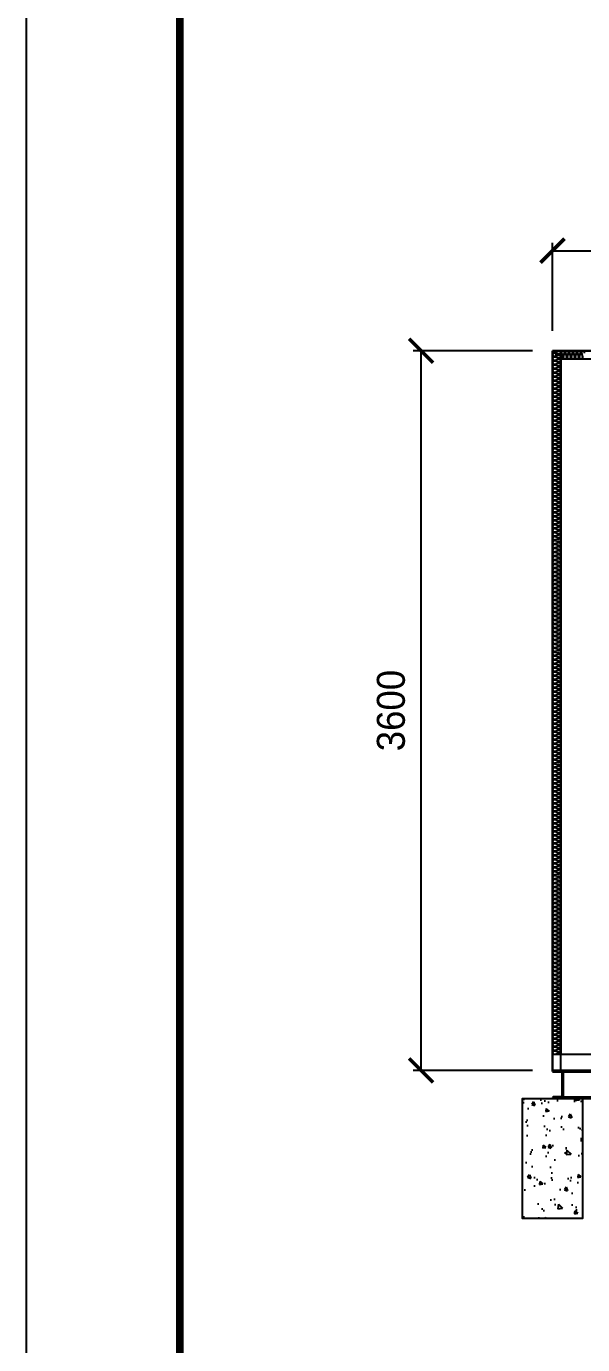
# Model space of a CAD drawing. Header units: millimetres. Extents: x 1817 to 34080, y 1746 to 24560.
# Drawn here: x 1817 to 4598, y 8340 to 14934 of the extents above; entities that cross this region are included whole.
import ezdxf

# ---------------------------------------------------------------- set-up
doc = ezdxf.new("R2010")
doc.units = ezdxf.units.MM
doc.linetypes.add('HIDDEN', pattern=[0.375, 0.25, -0.125])
for name, color, linetype in [('SMS', 220, 'Continuous'), ('냉각탑_dim', 1, 'Continuous'), ('냉각탑_form', 1, 'Continuous'), ('냉각탑_찬넬방진', 1, 'Continuous'), ('숨은선', 5, 'HIDDEN')]:
    doc.layers.add(name, color=color, linetype=linetype)
doc.styles.add('HY울릉도L', font='')
doc.styles.get('HY울릉도L').set_extended_font_data('HY울릉도L')
doc.dimstyles.new('성지DIM', dxfattribs={"dimtxt": 3.5, "dimasz": 3, "dimexe": 1, "dimexo": 2.5, "dimgap": 2, "dimtad": 1, "dimdec": 0, "dimzin": 3, "dimdsep": 46, "dimtxsty": 'HY울릉도L', "dimblk": 'ARCHTICK', "dimcen": -2, "dimclrd": 256, "dimclre": 256, "dimclrt": 7, "dimadec": 0, "dimazin": 0, "dimtfac": 1, "dimtdec": 0, "dimtofl": 0, "dimtmove": 0, "dimatfit": 3, "dimfxl": 1, "dimtolj": 1, "dimtzin": 0, "dimlwe": -1, "dimarcsym": 0})

# ---------------------------------------------------------------- blocks, each defined once
blk = doc.blocks.new('냉각탑form')
at = {"layer": 'Defpoints'}
blk.add_lwpolyline([(0, 297.073), (420.103, 297.073), (420.103, 0), (0, 0)], close=True, dxfattribs=at)
at = {"layer": '냉각탑_form', "const_width": 0.5}
blk.add_lwpolyline([(10.002, 287.07), (10.002, 10.002), (410.1, 10.002), (410.1, 287.07)], close=True, dxfattribs=at)
blk = doc.blocks.new('_ArchTick')
at = {"color": 0, "linetype": 'ByBlock', "const_width": 0.15}
blk.add_lwpolyline([(-0.5, -0.5), (0.5, 0.5)], dxfattribs=at)
blk = doc.blocks.new('*D738')
at = {"layer": 'Defpoints', "color": 0, "transparency": 16777216}
for p in [(8047.3, 13812.4), (4447.6, 13311.9), (8047.3, 13311.9)]:
    blk.add_point(p, dxfattribs=at)
at = {"layer": '냉각탑_dim', "transparency": 16777216}
for p, q in [((4447.6, 13411.9), (4447.6, 13852.4)), ((8047.3, 13411.9), (8047.3, 13852.4))]:
    blk.add_line(p, q, dxfattribs=at)
at = {"layer": '냉각탑_dim', "lineweight": -2, "transparency": 16777216}
blk.add_line((4447.6, 13812.4), (8047.3, 13812.4), dxfattribs=at)
at = {"layer": '냉각탑_dim', "lineweight": -2, "transparency": 16777216, "xscale": 120, "yscale": 120, "zscale": 120, "rotation": 180}
blk.add_blockref('_ArchTick', (4447.6, 13812.4), dxfattribs=at)
at = {"layer": '냉각탑_dim', "lineweight": -2, "transparency": 16777216, "xscale": 120, "yscale": 120, "zscale": 120}
blk.add_blockref('_ArchTick', (8047.3, 13812.4), dxfattribs=at)
at = {"layer": '냉각탑_dim', "color": 7, "transparency": 16777216, "insert": (6247.4, 13962.4), "char_height": 140, "attachment_point": 5, "style": 'HY울릉도L'}
blk.add_mtext('\\A1;3600', dxfattribs=at)
blk = doc.blocks.new('*D739')
at = {"layer": 'Defpoints', "color": 0, "transparency": 16777216}
for p in [(3790.4, 13311.9), (4447.6, 13311.9), (4447.6, 9711.9)]:
    blk.add_point(p, dxfattribs=at)
at = {"layer": '냉각탑_dim', "transparency": 16777216}
for p, q in [((4347.6, 13311.9), (3750.4, 13311.9)), ((4347.6, 9711.9), (3750.4, 9711.9))]:
    blk.add_line(p, q, dxfattribs=at)
at = {"layer": '냉각탑_dim', "lineweight": -2, "transparency": 16777216}
blk.add_line((3790.4, 9711.9), (3790.4, 13311.9), dxfattribs=at)
at = {"layer": '냉각탑_dim', "lineweight": -2, "transparency": 16777216, "xscale": 120, "yscale": 120, "zscale": 120}
for p, rotation in [((3790.4, 13311.9), 90), ((3790.4, 9711.9), 270)]:
    blk.add_blockref('_ArchTick', p, dxfattribs=dict(at, rotation=rotation))
at = {"layer": '냉각탑_dim', "color": 7, "transparency": 16777216, "insert": (3640.4, 11511.9), "char_height": 140, "attachment_point": 5, "rotation": 90, "style": 'HY울릉도L'}
blk.add_mtext('\\A1;3600', dxfattribs=at)
blk = doc.blocks.new('3')
for p, q in [((7202.6, 13311.9), (4447.6, 13311.9)), ((4447.6, 13311.9), (4447.6, 9711.9)), ((4488.8, 9711.9), (4488.8, 9805.7)), ((4447.6, 9711.9), (7202.6, 9711.9)), ((4486.9, 9711.9), (4448.5, 9711.9)), ((4486.9, 9711.9), (4448.5, 9711.9))]:
    blk.add_line(p, q)
at = {"color": 7}
for p, q in [((4447.6, 13311.9), (7202.6, 13311.9)), ((4447.6, 13311.9), (4447.6, 9711.9)), ((4489.6, 13311.9), (4489.6, 9791.9)), ((8005.6, 13269.9), (4489.6, 13269.9)), ((8047.6, 9791.9), (4447.6, 9791.9)), ((4447.6, 9711.9), (7202.6, 9711.9))]:
    blk.add_line(p, q, dxfattribs=at)
at = {"ltscale": 500, "elevation": 0}
blk.add_lwpolyline([(4447.6, 13311.9), (8047.3, 13311.9), (8047.3, 9711.9), (4447.6, 9711.9)], close=True, dxfattribs=at)
blk.add_circle((4467.6, 13291.9), 3)
at = {"layer": 'SMS', "color": 5, "elevation": 0}
for points in [[(4450.6, 13306.5, 0.310202), (4459.3, 13304.4), (4477.6, 13309.4, -0.524856), (4488.4, 13301.9, -0.524856), (4477.6, 13294.4), (4459.3, 13299.4, 1.449198), (4459.3, 13284.5), (4477.6, 13289.4, -0.524856), (4488.4, 13281.9, -0.524856), (4477.6, 13274.5), (4459.3, 13279.4, 1.449198), (4459.3, 13264.5), (4477.6, 13269.5, -0.524856), (4488.4, 13262, -0.417249), (4480.4, 13254)], [(4448.6, 13270.5, 0.468181), (4459.3, 13264.5), (4477.6, 13269.5, -0.524856), (4488.4, 13262, -0.524856), (4477.6, 13254.5), (4459.3, 13259.5, 1.449198), (4459.3, 13244.6), (4477.6, 13249.5, -0.524856), (4488.4, 13242, -0.524856), (4477.6, 13234.6), (4459.3, 13239.5, 1.449198), (4459.3, 13224.6), (4477.6, 13229.6, -0.524856), (4488.4, 13222.1, -0.524856), (4477.6, 13214.6), (4459.3, 13219.6, 1.449198), (4459.3, 13204.7), (4477.6, 13209.6, -0.524856), (4488.4, 13202.1, -0.524856), (4477.6, 13194.7), (4459.3, 13199.6, 1.449198), (4459.3, 13184.7), (4477.6, 13189.7, -0.524856), (4488.4, 13182.2, -0.524856), (4477.6, 13174.7), (4459.3, 13179.7, 1.449198), (4459.3, 13164.8), (4477.6, 13169.7, -0.524856), (4488.4, 13162.2, -0.524856), (4477.6, 13154.8), (4459.3, 13159.7, 1.449198), (4459.3, 13144.8), (4477.6, 13149.8, -0.524856), (4488.4, 13142.3, -0.524856), (4477.6, 13134.8), (4459.3, 13139.8, 1.449198), (4459.3, 13124.9), (4477.6, 13129.8, -0.524856), (4488.4, 13122.3, -0.524856), (4477.6, 13114.9), (4459.3, 13119.8, 1.449198), (4459.3, 13104.9), (4477.6, 13109.9, -0.524856), (4488.4, 13102.4, -0.524856), (4477.6, 13094.9), (4459.3, 13099.9, 1.449198), (4459.3, 13085), (4477.6, 13089.9, -0.524856), (4488.4, 13082.4, -0.524856), (4477.6, 13075), (4459.3, 13079.9, 1.449198), (4459.3, 13065), (4477.6, 13070, -0.524856), (4488.4, 13062.5, -0.524856), (4477.6, 13055), (4459.3, 13060, 1.449198), (4459.3, 13045.1), (4477.6, 13050, -0.524856), (4488.4, 13042.5, -0.524856), (4477.6, 13035.1), (4459.3, 13040, 1.449198), (4459.3, 13025.1), (4477.6, 13030.1, -0.524856), (4488.4, 13022.6, -0.524856), (4477.6, 13015.1), (4459.3, 13020.1, 1.449198), (4459.3, 13005.2), (4477.6, 13010.1, -0.524856), (4488.4, 13002.6, -0.524856), (4477.6, 12995.2), (4459.3, 13000.1, 1.449198), (4459.3, 12985.2), (4477.6, 12990.2, -0.524856), (4488.4, 12982.7, -0.524856), (4477.6, 12975.2), (4459.3, 12980.2, 1.449198), (4459.3, 12965.3), (4477.6, 12970.2, -0.524856), (4488.4, 12962.7, -0.524856), (4477.6, 12955.3), (4459.3, 12960.2, 1.449198), (4459.3, 12945.3), (4477.6, 12950.3, -0.524856), (4488.4, 12942.8, -0.524856), (4477.6, 12935.3), (4459.3, 12940.3, 1.449198), (4459.3, 12925.4), (4477.6, 12930.3, -0.524856), (4488.4, 12922.8, -0.524856), (4477.6, 12915.4), (4459.3, 12920.3, 1.449198), (4459.3, 12905.4), (4477.6, 12910.4, -0.524856), (4488.4, 12902.9, -0.524856), (4477.6, 12895.4), (4459.3, 12900.4, 1.449198), (4459.3, 12885.5), (4477.6, 12890.4, -0.524856), (4488.4, 12882.9, -0.524856), (4477.6, 12875.5), (4459.3, 12880.4, 1.449198), (4459.3, 12865.5), (4477.6, 12870.5, -0.524856), (4488.4, 12863, -0.524856), (4477.6, 12855.5), (4459.3, 12860.5, 1.449198), (4459.3, 12845.6), (4477.6, 12850.5, -0.524856), (4488.4, 12843, -0.524856), (4477.6, 12835.6), (4459.3, 12840.5, 1.449198), (4459.3, 12825.6), (4477.6, 12830.6, -0.524856), (4488.4, 12823.1, -0.524856), (4477.6, 12815.6), (4459.3, 12820.6, 1.449198), (4459.3, 12805.7), (4477.6, 12810.6, -0.524856), (4488.4, 12803.1, -0.524856), (4477.6, 12795.7), (4459.3, 12800.6, 1.449198), (4459.3, 12785.7), (4477.6, 12790.7, -0.524856), (4488.4, 12783.2, -0.524856), (4477.6, 12775.7), (4459.3, 12780.7, 1.449198), (4459.3, 12765.8), (4477.6, 12770.7, -0.524856), (4488.4, 12763.2, -0.524856), (4477.6, 12755.8), (4459.3, 12760.7, 1.449198), (4459.3, 12745.8), (4477.6, 12750.8, -0.524856), (4488.4, 12743.3, -0.524856), (4477.6, 12735.8), (4459.3, 12740.8, 1.449198), (4459.3, 12725.9), (4477.6, 12730.8, -0.524856), (4488.4, 12723.3, -0.524856), (4477.6, 12715.9), (4459.3, 12720.8, 1.449198), (4459.3, 12705.9), (4477.6, 12710.9, -0.524856), (4488.4, 12703.4, -0.417249), (4480.4, 12695.4)], [(4607.6, 13300.2, 1.449198), (4592.6, 13300.2), (4597.6, 13281.9, -0.524856), (4590.1, 13271.1, -0.524856), (4582.7, 13281.9), (4587.6, 13300.2, 1.449198), (4572.7, 13300.2), (4577.6, 13281.9, -0.524856), (4570.2, 13271.1, -0.524856), (4562.7, 13281.9), (4567.7, 13300.2, 1.449198), (4552.7, 13300.2), (4557.7, 13281.9, -0.524856), (4550.2, 13271.1, -0.524856), (4542.8, 13281.9), (4547.7, 13300.2, 1.449198), (4532.8, 13300.2), (4537.7, 13281.9, -0.524856), (4530.3, 13271.1, -0.524856), (4522.8, 13281.9), (4527.8, 13300.2, 1.449198), (4512.8, 13300.2), (4517.8, 13281.9, -0.524856), (4510.3, 13271.1, -0.524856), (4502.9, 13281.9), (4507.8, 13300.2, 1.449198), (4492.9, 13300.2), (4497.8, 13281.9, -0.524856), (4490.4, 13271.1, -0.025619), (4489.6, 13271.1, -0.025619)], [(4448.6, 12711.9, 0.468181), (4459.3, 12705.9), (4477.6, 12710.9, -0.524856), (4488.4, 12703.4, -0.524856), (4477.6, 12695.9), (4459.3, 12700.9, 1.449198), (4459.3, 12686), (4477.6, 12690.9, -0.524856), (4488.4, 12683.4, -0.524856), (4477.6, 12676), (4459.3, 12680.9, 1.449198), (4459.3, 12666), (4477.6, 12671, -0.524856), (4488.4, 12663.5, -0.524856), (4477.6, 12656), (4459.3, 12661, 1.449198), (4459.3, 12646.1), (4477.6, 12651, -0.524856), (4488.4, 12643.5, -0.524856), (4477.6, 12636.1), (4459.3, 12641, 1.449198), (4459.3, 12626.1), (4477.6, 12631.1, -0.524856), (4488.4, 12623.6, -0.524856), (4477.6, 12616.1), (4459.3, 12621.1, 1.449198), (4459.3, 12606.2), (4477.6, 12611.1, -0.524856), (4488.4, 12603.6, -0.524856), (4477.6, 12596.2), (4459.3, 12601.1, 1.449198), (4459.3, 12586.2), (4477.6, 12591.2, -0.524856), (4488.4, 12583.7, -0.524856), (4477.6, 12576.2), (4459.3, 12581.2, 1.449198), (4459.3, 12566.3), (4477.6, 12571.2, -0.524856), (4488.4, 12563.7, -0.524856), (4477.6, 12556.3), (4459.3, 12561.2, 1.449198), (4459.3, 12546.3), (4477.6, 12551.3, -0.524856), (4488.4, 12543.8, -0.524856), (4477.6, 12536.3), (4459.3, 12541.3, 1.449198), (4459.3, 12526.4), (4477.6, 12531.3, -0.524856), (4488.4, 12523.8, -0.524856), (4477.6, 12516.4), (4459.3, 12521.3, 1.449198), (4459.3, 12506.4), (4477.6, 12511.4, -0.524856), (4488.4, 12503.9, -0.524856), (4477.6, 12496.4), (4459.3, 12501.4, 1.449198), (4459.3, 12486.5), (4477.6, 12491.4, -0.524856), (4488.4, 12483.9, -0.524856), (4477.6, 12476.5), (4459.3, 12481.4, 1.449198), (4459.3, 12466.5), (4477.6, 12471.5, -0.524856), (4488.4, 12464, -0.524856), (4477.6, 12456.5), (4459.3, 12461.5, 1.449198), (4459.3, 12446.6), (4477.6, 12451.5, -0.524856), (4488.4, 12444, -0.524856), (4477.6, 12436.6), (4459.3, 12441.5, 1.449198), (4459.3, 12426.6), (4477.6, 12431.6, -0.524856), (4488.4, 12424.1, -0.524856), (4477.6, 12416.6), (4459.3, 12421.6, 1.449198), (4459.3, 12406.7), (4477.6, 12411.6, -0.524856), (4488.4, 12404.1, -0.524856), (4477.6, 12396.7), (4459.3, 12401.6, 1.449198), (4459.3, 12386.7), (4477.6, 12391.7, -0.524856), (4488.4, 12384.2, -0.524856), (4477.6, 12376.7), (4459.3, 12381.7, 1.449198), (4459.3, 12366.8), (4477.6, 12371.7, -0.524856), (4488.4, 12364.2, -0.524856), (4477.6, 12356.8), (4459.3, 12361.7, 1.449198), (4459.3, 12346.8), (4477.6, 12351.8, -0.524856), (4488.4, 12344.3, -0.524856), (4477.6, 12336.8), (4459.3, 12341.8, 1.449198), (4459.3, 12326.9), (4477.6, 12331.8, -0.524856), (4488.4, 12324.3, -0.524856), (4477.6, 12316.9), (4459.3, 12321.8, 1.449198), (4459.3, 12306.9), (4477.6, 12311.9, -0.524856), (4488.4, 12304.4, -0.524856), (4477.6, 12296.9), (4459.3, 12301.9, 1.449198), (4459.3, 12287), (4477.6, 12291.9, -0.524856), (4488.4, 12284.4, -0.524856), (4477.6, 12277), (4459.3, 12281.9, 1.449198), (4459.3, 12267), (4477.6, 12272, -0.524856), (4488.4, 12264.5, -0.524856), (4477.6, 12257), (4459.3, 12262, 1.449198), (4459.3, 12247.1), (4477.6, 12252, -0.524856), (4488.4, 12244.5, -0.524856), (4477.6, 12237.1), (4459.3, 12242, 1.449198), (4459.3, 12227.1), (4477.6, 12232.1, -0.524856), (4488.4, 12224.6, -0.524856), (4477.6, 12217.1), (4459.3, 12222.1, 1.449198), (4459.3, 12207.2), (4477.6, 12212.1, -0.524856), (4488.4, 12204.6, -0.524856), (4477.6, 12197.2), (4459.3, 12202.1, 1.449198), (4459.3, 12187.2), (4477.6, 12192.2, -0.524856), (4488.4, 12184.7, -0.524856), (4477.6, 12177.2), (4459.3, 12182.2, 1.449198), (4459.3, 12167.3), (4477.6, 12172.2, -0.524856), (4488.4, 12164.7, -0.524856), (4477.6, 12157.3), (4459.3, 12162.2, 1.449198), (4459.3, 12147.3), (4477.6, 12152.3, -0.524856), (4488.4, 12144.8, -0.417249), (4480.4, 12136.8)], [(4448.8, 12152.8, 0.446849), (4459.3, 12147.3), (4477.6, 12152.3, -0.524856), (4488.4, 12144.8, -0.524856), (4477.6, 12137.3), (4459.3, 12142.3, 1.449198), (4459.3, 12127.4), (4477.6, 12132.3, -0.524856), (4488.4, 12124.8, -0.524856), (4477.6, 12117.4), (4459.3, 12122.3, 1.449198), (4459.3, 12107.4), (4477.6, 12112.4, -0.524856), (4488.4, 12104.9, -0.524856), (4477.6, 12097.4), (4459.3, 12102.4, 1.449198), (4459.3, 12087.5), (4477.6, 12092.4, -0.524856), (4488.4, 12084.9, -0.524856), (4477.6, 12077.5), (4459.3, 12082.4, 1.449198), (4459.3, 12067.5), (4477.6, 12072.5, -0.524856), (4488.4, 12065, -0.524856), (4477.6, 12057.5), (4459.3, 12062.5, 1.449198), (4459.3, 12047.6), (4477.6, 12052.5, -0.524856), (4488.4, 12045, -0.524856), (4477.6, 12037.6), (4459.3, 12042.5, 1.449198), (4459.3, 12027.6), (4477.6, 12032.6, -0.524856), (4488.4, 12025.1, -0.524856), (4477.6, 12017.6), (4459.3, 12022.6, 1.449198), (4459.3, 12007.7), (4477.6, 12012.6, -0.524856), (4488.4, 12005.1, -0.524856), (4477.6, 11997.7), (4459.3, 12002.6, 1.449198), (4459.3, 11987.7), (4477.6, 11992.7, -0.524856), (4488.4, 11985.2, -0.524856), (4477.6, 11977.7), (4459.3, 11982.7, 1.449198), (4459.3, 11967.8), (4477.6, 11972.7, -0.524856), (4488.4, 11965.2, -0.524856), (4477.6, 11957.8), (4459.3, 11962.7, 1.449198), (4459.3, 11947.8), (4477.6, 11952.8, -0.524856), (4488.4, 11945.3, -0.524856), (4477.6, 11937.8), (4459.3, 11942.8, 1.449198), (4459.3, 11927.9), (4477.6, 11932.8, -0.524856), (4488.4, 11925.3, -0.524856), (4477.6, 11917.9), (4459.3, 11922.8, 1.449198), (4459.3, 11907.9), (4477.6, 11912.9, -0.524856), (4488.4, 11905.4, -0.524856), (4477.6, 11897.9), (4459.3, 11902.9, 1.449198), (4459.3, 11888), (4477.6, 11892.9, -0.524856), (4488.4, 11885.4, -0.524856), (4477.6, 11878), (4459.3, 11882.9, 1.449198), (4459.3, 11868), (4477.6, 11873, -0.524856), (4488.4, 11865.5, -0.524856), (4477.6, 11858), (4459.3, 11863, 1.449198), (4459.3, 11848.1), (4477.6, 11853, -0.524856), (4488.4, 11845.5, -0.524856), (4477.6, 11838.1), (4459.3, 11843, 1.449198), (4459.3, 11828.1), (4477.6, 11833.1, -0.524856), (4488.4, 11825.6, -0.524856), (4477.6, 11818.1), (4459.3, 11823.1, 1.449198), (4459.3, 11808.2), (4477.6, 11813.1, -0.524856), (4488.4, 11805.6, -0.524856), (4477.6, 11798.2), (4459.3, 11803.1, 1.449198), (4459.3, 11788.2), (4477.6, 11793.2, -0.524856), (4488.4, 11785.7, -0.524856), (4477.6, 11778.2), (4459.3, 11783.2, 1.449198), (4459.3, 11768.3), (4477.6, 11773.2, -0.524856), (4488.4, 11765.7, -0.524856), (4477.6, 11758.3), (4459.3, 11763.2, 1.449198), (4459.3, 11748.3), (4477.6, 11753.3, -0.524856), (4488.4, 11745.8, -0.524856), (4477.6, 11738.3), (4459.3, 11743.3, 1.449198), (4459.3, 11728.4), (4477.6, 11733.3, -0.524856), (4488.4, 11725.8, -0.524856), (4477.6, 11718.4), (4459.3, 11723.3, 1.449198), (4459.3, 11708.4), (4477.6, 11713.4, -0.524856), (4488.4, 11705.9, -0.524856), (4477.6, 11698.4), (4459.3, 11703.4, 1.449198), (4459.3, 11688.5), (4477.6, 11693.4, -0.524856), (4488.4, 11685.9, -0.524856), (4477.6, 11678.5), (4459.3, 11683.4, 1.449198), (4459.3, 11668.5), (4477.6, 11673.5, -0.524856), (4488.4, 11666, -0.524856), (4477.6, 11658.5), (4459.3, 11663.5, 1.449198), (4459.3, 11648.6), (4477.6, 11653.5, -0.524856), (4488.4, 11646, -0.524856), (4477.6, 11638.6), (4459.3, 11643.5, 1.449198), (4459.3, 11628.6), (4477.6, 11633.6, -0.524856), (4488.4, 11626.1, -0.524856), (4477.6, 11618.6), (4459.3, 11623.6, 1.449198), (4459.3, 11608.7), (4477.6, 11613.6, -0.524856), (4488.4, 11606.1, -0.524856), (4477.6, 11598.7), (4459.3, 11603.6, 1.449198), (4459.3, 11588.7), (4477.6, 11593.7, -0.524856), (4488.4, 11586.2, -0.524856), (4477.6, 11578.7), (4459.3, 11583.7, 1.449198), (4459.3, 11568.8), (4477.6, 11573.7, -0.524856), (4488.4, 11566.2, -0.417249), (4480.4, 11558.3)], [(4448.8, 11574.2, 0.446849), (4459.3, 11568.8), (4477.6, 11573.7, -0.524856), (4488.4, 11566.2, -0.524856), (4477.6, 11558.8), (4459.3, 11563.7, 1.449198), (4459.3, 11548.8), (4477.6, 11553.8, -0.524856), (4488.4, 11546.3, -0.524856), (4477.6, 11538.8), (4459.3, 11543.8, 1.449198), (4459.3, 11528.9), (4477.6, 11533.8, -0.524856), (4488.4, 11526.3, -0.524856), (4477.6, 11518.9), (4459.3, 11523.8, 1.449198), (4459.3, 11508.9), (4477.6, 11513.9, -0.524856), (4488.4, 11506.4, -0.524856), (4477.6, 11498.9), (4459.3, 11503.9, 1.449198), (4459.3, 11489), (4477.6, 11493.9, -0.524856), (4488.4, 11486.4, -0.524856), (4477.6, 11479), (4459.3, 11483.9, 1.449198), (4459.3, 11469), (4477.6, 11474, -0.524856), (4488.4, 11466.5, -0.524856), (4477.6, 11459), (4459.3, 11464, 1.449198), (4459.3, 11449.1), (4477.6, 11454, -0.524856), (4488.4, 11446.5, -0.524856), (4477.6, 11439.1), (4459.3, 11444, 1.449198), (4459.3, 11429.1), (4477.6, 11434.1, -0.524856), (4488.4, 11426.6, -0.524856), (4477.6, 11419.1), (4459.3, 11424.1, 1.449198), (4459.3, 11409.2), (4477.6, 11414.1, -0.524856), (4488.4, 11406.6, -0.524856), (4477.6, 11399.2), (4459.3, 11404.1, 1.449198), (4459.3, 11389.2), (4477.6, 11394.2, -0.524856), (4488.4, 11386.7, -0.524856), (4477.6, 11379.2), (4459.3, 11384.2, 1.449198), (4459.3, 11369.3), (4477.6, 11374.2, -0.524856), (4488.4, 11366.7, -0.524856), (4477.6, 11359.3), (4459.3, 11364.2, 1.449198), (4459.3, 11349.3), (4477.6, 11354.3, -0.524856), (4488.4, 11346.8, -0.524856), (4477.6, 11339.3), (4459.3, 11344.3, 1.449198), (4459.3, 11329.4), (4477.6, 11334.3, -0.524856), (4488.4, 11326.8, -0.524856), (4477.6, 11319.4), (4459.3, 11324.3, 1.449198), (4459.3, 11309.4), (4477.6, 11314.4, -0.524856), (4488.4, 11306.9, -0.524856), (4477.6, 11299.4), (4459.3, 11304.4, 1.449198), (4459.3, 11289.5), (4477.6, 11294.4, -0.524856), (4488.4, 11286.9, -0.524856), (4477.6, 11279.5), (4459.3, 11284.4, 1.449198), (4459.3, 11269.5), (4477.6, 11274.5, -0.524856), (4488.4, 11267, -0.524856), (4477.6, 11259.5), (4459.3, 11264.5, 1.449198), (4459.3, 11249.6), (4477.6, 11254.5, -0.524856), (4488.4, 11247, -0.524856), (4477.6, 11239.6), (4459.3, 11244.5, 1.449198), (4459.3, 11229.6), (4477.6, 11234.6, -0.524856), (4488.4, 11227.1, -0.524856), (4477.6, 11219.6), (4459.3, 11224.6, 1.449198), (4459.3, 11209.7), (4477.6, 11214.6, -0.524856), (4488.4, 11207.1, -0.524856), (4477.6, 11199.7), (4459.3, 11204.6, 1.449198), (4459.3, 11189.7), (4477.6, 11194.7, -0.524856), (4488.4, 11187.2, -0.524856), (4477.6, 11179.7), (4459.3, 11184.7, 1.449198), (4459.3, 11169.8), (4477.6, 11174.7, -0.524856), (4488.4, 11167.2, -0.524856), (4477.6, 11159.8), (4459.3, 11164.7, 1.449198), (4459.3, 11149.8), (4477.6, 11154.8, -0.524856), (4488.4, 11147.3, -0.524856), (4477.6, 11139.8), (4459.3, 11144.8, 1.449198), (4459.3, 11129.9), (4477.6, 11134.8, -0.524856), (4488.4, 11127.3, -0.524856), (4477.6, 11119.9), (4459.3, 11124.8, 1.449198), (4459.3, 11109.9), (4477.6, 11114.9, -0.524856), (4488.4, 11107.4, -0.524856), (4477.6, 11099.9), (4459.3, 11104.9, 1.449198), (4459.3, 11090), (4477.6, 11094.9, -0.524856), (4488.4, 11087.4, -0.524856), (4477.6, 11080), (4459.3, 11084.9, 1.449198), (4459.3, 11070), (4477.6, 11075, -0.524856), (4488.4, 11067.5, -0.524856), (4477.6, 11060), (4459.3, 11065, 1.449198), (4459.3, 11050.1), (4477.6, 11055, -0.524856), (4488.4, 11047.5, -0.524856), (4477.6, 11040.1), (4459.3, 11045, 1.449198), (4459.3, 11030.1), (4477.6, 11035.1, -0.524856), (4488.4, 11027.6, -0.524856), (4477.6, 11020.1), (4459.3, 11025.1, 1.449198), (4459.3, 11010.2), (4477.6, 11015.1, -0.524856), (4488.4, 11007.6, -0.524856), (4477.6, 11000.2), (4459.3, 11005.1, 1.449198), (4459.3, 10990.2), (4477.6, 10995.2, -0.524856), (4488.4, 10987.7, -0.417249), (4480.4, 10979.7)], [(4448.8, 10995.7, 0.446849), (4459.3, 10990.2), (4477.6, 10995.2, -0.524856), (4488.4, 10987.7, -0.524856), (4477.6, 10980.2), (4459.3, 10985.2, 1.449198), (4459.3, 10970.3), (4477.6, 10975.2, -0.524856), (4488.4, 10967.7, -0.524856), (4477.6, 10960.3), (4459.3, 10965.2, 1.449198), (4459.3, 10950.3), (4477.6, 10955.3, -0.524856), (4488.4, 10947.8, -0.524856), (4477.6, 10940.3), (4459.3, 10945.3, 1.449198), (4459.3, 10930.4), (4477.6, 10935.3, -0.524856), (4488.4, 10927.8, -0.524856), (4477.6, 10920.4), (4459.3, 10925.3, 1.449198), (4459.3, 10910.4), (4477.6, 10915.4, -0.524856), (4488.4, 10907.9, -0.524856), (4477.6, 10900.4), (4459.3, 10905.4, 1.449198), (4459.3, 10890.5), (4477.6, 10895.4, -0.524856), (4488.4, 10887.9, -0.524856), (4477.6, 10880.5), (4459.3, 10885.4, 1.449198), (4459.3, 10870.5), (4477.6, 10875.5, -0.524856), (4488.4, 10868, -0.524856), (4477.6, 10860.5), (4459.3, 10865.5, 1.449198), (4459.3, 10850.6), (4477.6, 10855.5, -0.524856), (4488.4, 10848, -0.524856), (4477.6, 10840.6), (4459.3, 10845.5, 1.449198), (4459.3, 10830.6), (4477.6, 10835.6, -0.524856), (4488.4, 10828.1, -0.524856), (4477.6, 10820.6), (4459.3, 10825.6, 1.449198), (4459.3, 10810.7), (4477.6, 10815.6, -0.524856), (4488.4, 10808.1, -0.524856), (4477.6, 10800.7), (4459.3, 10805.6, 1.449198), (4459.3, 10790.7), (4477.6, 10795.7, -0.524856), (4488.4, 10788.2, -0.524856), (4477.6, 10780.7), (4459.3, 10785.7, 1.449198), (4459.3, 10770.8), (4477.6, 10775.7, -0.524856), (4488.4, 10768.2, -0.524856), (4477.6, 10760.8), (4459.3, 10765.7, 1.449198), (4459.3, 10750.8), (4477.6, 10755.8, -0.524856), (4488.4, 10748.3, -0.524856), (4477.6, 10740.8), (4459.3, 10745.8, 1.449198), (4459.3, 10730.9), (4477.6, 10735.8, -0.524856), (4488.4, 10728.3, -0.524856), (4477.6, 10720.9), (4459.3, 10725.8, 1.449198), (4459.3, 10710.9), (4477.6, 10715.9, -0.524856), (4488.4, 10708.4, -0.524856), (4477.6, 10700.9), (4459.3, 10705.9, 1.449198), (4459.3, 10691), (4477.6, 10695.9, -0.524856), (4488.4, 10688.4, -0.524856), (4477.6, 10681), (4459.3, 10685.9, 1.449198), (4459.3, 10671), (4477.6, 10676, -0.524856), (4488.4, 10668.5, -0.524856), (4477.6, 10661), (4459.3, 10666, 1.449198), (4459.3, 10651.1), (4477.6, 10656, -0.524856), (4488.4, 10648.5, -0.524856), (4477.6, 10641.1), (4459.3, 10646, 1.449198), (4459.3, 10631.1), (4477.6, 10636.1, -0.524856), (4488.4, 10628.6, -0.524856), (4477.6, 10621.1), (4459.3, 10626.1, 1.449198), (4459.3, 10611.2), (4477.6, 10616.1, -0.524856), (4488.4, 10608.6, -0.524856), (4477.6, 10601.2), (4459.3, 10606.1, 1.449198), (4459.3, 10591.2), (4477.6, 10596.2, -0.524856), (4488.4, 10588.7, -0.524856), (4477.6, 10581.2), (4459.3, 10586.2, 1.449198), (4459.3, 10571.3), (4477.6, 10576.2, -0.524856), (4488.4, 10568.7, -0.524856), (4477.6, 10561.3), (4459.3, 10566.2, 1.449198), (4459.3, 10551.3), (4477.6, 10556.3, -0.524856), (4488.4, 10548.8, -0.524856), (4477.6, 10541.3), (4459.3, 10546.3, 1.449198), (4459.3, 10531.4), (4477.6, 10536.3, -0.524856), (4488.4, 10528.8, -0.524856), (4477.6, 10521.4), (4459.3, 10526.3, 1.449198), (4459.3, 10511.4), (4477.6, 10516.4, -0.524856), (4488.4, 10508.9, -0.524856), (4477.6, 10501.4), (4459.3, 10506.4, 1.449198), (4459.3, 10491.5), (4477.6, 10496.4, -0.524856), (4488.4, 10488.9, -0.524856), (4477.6, 10481.5), (4459.3, 10486.4, 1.449198), (4459.3, 10471.5), (4477.6, 10476.5, -0.524856), (4488.4, 10469, -0.524856), (4477.6, 10461.5), (4459.3, 10466.5, 1.449198), (4459.3, 10451.6), (4477.6, 10456.5, -0.524856), (4488.4, 10449, -0.524856), (4477.6, 10441.6), (4459.3, 10446.5, 1.449198), (4459.3, 10431.6), (4477.6, 10436.6, -0.524856), (4488.4, 10429.1, -0.524856), (4477.6, 10421.6), (4459.3, 10426.6, 1.449198), (4459.3, 10411.7), (4477.6, 10416.6, -0.524856), (4488.4, 10409.1, -0.417249), (4480.4, 10401.2)], [(4448.8, 10417.1, 0.446849), (4459.3, 10411.7), (4477.6, 10416.6, -0.524856), (4488.4, 10409.1, -0.524856), (4477.6, 10401.7), (4459.3, 10406.6, 1.449198), (4459.3, 10391.7), (4477.6, 10396.7, -0.524856), (4488.4, 10389.2, -0.524856), (4477.6, 10381.7), (4459.3, 10386.7, 1.449198), (4459.3, 10371.8), (4477.6, 10376.7, -0.524856), (4488.4, 10369.2, -0.524856), (4477.6, 10361.8), (4459.3, 10366.7, 1.449198), (4459.3, 10351.8), (4477.6, 10356.8, -0.524856), (4488.4, 10349.3, -0.524856), (4477.6, 10341.8), (4459.3, 10346.8, 1.449198), (4459.3, 10331.9), (4477.6, 10336.8, -0.524856), (4488.4, 10329.3, -0.524856), (4477.6, 10321.9), (4459.3, 10326.8, 1.449198), (4459.3, 10311.9), (4477.6, 10316.9, -0.524856), (4488.4, 10309.4, -0.524856), (4477.6, 10301.9), (4459.3, 10306.9, 1.449198), (4459.3, 10292), (4477.6, 10296.9, -0.524856), (4488.4, 10289.4, -0.524856), (4477.6, 10282), (4459.3, 10286.9, 1.449198), (4459.3, 10272), (4477.6, 10277, -0.524856), (4488.4, 10269.5, -0.524856), (4477.6, 10262), (4459.3, 10267, 1.449198), (4459.3, 10252.1), (4477.6, 10257, -0.524856), (4488.4, 10249.5, -0.524856), (4477.6, 10242.1), (4459.3, 10247, 1.449198), (4459.3, 10232.1), (4477.6, 10237.1, -0.524856), (4488.4, 10229.6, -0.524856), (4477.6, 10222.1), (4459.3, 10227.1, 1.449198), (4459.3, 10212.2), (4477.6, 10217.1, -0.524856), (4488.4, 10209.6, -0.524856), (4477.6, 10202.2), (4459.3, 10207.1, 1.449198), (4459.3, 10192.2), (4477.6, 10197.2, -0.524856), (4488.4, 10189.7, -0.524856), (4477.6, 10182.2), (4459.3, 10187.2, 1.449198), (4459.3, 10172.3), (4477.6, 10177.2, -0.524856), (4488.4, 10169.7, -0.524856), (4477.6, 10162.3), (4459.3, 10167.2, 1.449198), (4459.3, 10152.3), (4477.6, 10157.3, -0.524856), (4488.4, 10149.8, -0.524856), (4477.6, 10142.3), (4459.3, 10147.3, 1.449198), (4459.3, 10132.4), (4477.6, 10137.3, -0.524856), (4488.4, 10129.8, -0.524856), (4477.6, 10122.4), (4459.3, 10127.3, 1.449198), (4459.3, 10112.4), (4477.6, 10117.4, -0.524856), (4488.4, 10109.9, -0.524856), (4477.6, 10102.4), (4459.3, 10107.4, 1.449198), (4459.3, 10092.5), (4477.6, 10097.4, -0.524856), (4488.4, 10089.9, -0.524856), (4477.6, 10082.5), (4459.3, 10087.4, 1.449198), (4459.3, 10072.5), (4477.6, 10077.5, -0.524856), (4488.4, 10070, -0.524856), (4477.6, 10062.5), (4459.3, 10067.5, 1.449198), (4459.3, 10052.6), (4477.6, 10057.5, -0.524856), (4488.4, 10050, -0.524856), (4477.6, 10042.6), (4459.3, 10047.5, 1.449198), (4459.3, 10032.6), (4477.6, 10037.6, -0.524856), (4488.4, 10030.1, -0.524856), (4477.6, 10022.6), (4459.3, 10027.6, 1.449198), (4459.3, 10012.7), (4477.6, 10017.6, -0.524856), (4488.4, 10010.1, -0.524856), (4477.6, 10002.7), (4459.3, 10007.6, 1.449198), (4459.3, 9992.7), (4477.6, 9997.7, -0.524856), (4488.4, 9990.2, -0.524856), (4477.6, 9982.7), (4459.3, 9987.7, 1.449198), (4459.3, 9972.8), (4477.6, 9977.7, -0.524856), (4488.4, 9970.2, -0.524856), (4477.6, 9962.8), (4459.3, 9967.7, 1.449198), (4459.3, 9952.8), (4477.6, 9957.8, -0.524856), (4488.4, 9950.3, -0.524856), (4477.6, 9942.8), (4459.3, 9947.8, 1.449198), (4459.3, 9932.9), (4477.6, 9937.8, -0.524856), (4488.4, 9930.3, -0.524856), (4477.6, 9922.9), (4459.3, 9927.8, 1.449198), (4459.3, 9912.9), (4477.6, 9917.9, -0.524856), (4488.4, 9910.4, -0.524856), (4477.6, 9902.9), (4459.3, 9907.9, 1.449198), (4459.3, 9893), (4477.6, 9897.9, -0.524856), (4488.4, 9890.4, -0.524856), (4477.6, 9883), (4459.3, 9887.9, 1.449198), (4459.3, 9873), (4477.6, 9878, -0.524856), (4488.4, 9870.5, -0.524856), (4477.6, 9863), (4459.3, 9868, 1.449198), (4459.3, 9853.1), (4477.6, 9858, -0.524856), (4488.4, 9850.5, -0.524856), (4477.6, 9843.1), (4459.3, 9848, 1.449198), (4459.3, 9833.1), (4477.6, 9838.1, -0.524856), (4488.4, 9830.6, -0.417249), (4480.4, 9822.6)], [(4448.8, 9838.6, 0.446849), (4459.3, 9833.1), (4477.6, 9838.1, -0.524856), (4488.4, 9830.6, -0.524856), (4477.6, 9823.1), (4459.3, 9828.1, 1.449198), (4459.3, 9813.2), (4477.6, 9818.1, -0.524856), (4488.4, 9810.6, -0.524856), (4477.6, 9803.2), (4459.3, 9808.1, 1.449198), (4459.3, 9793.2), (4477.6, 9798.2, -0.476486), (4488.3, 9791.9, -0.476486)]]:
    blk.add_lwpolyline(points, format="xyb", dxfattribs=at)
at = {"layer": '냉각탑_찬넬방진', "ltscale": 150}
for p, q in [((4448.5, 9711.9), (4500.5, 9711.9)), ((4448.5, 9707.2), (4448.5, 9711.9)), ((4448.5, 9711.9), (4500.5, 9711.9)), ((4448.5, 9711.9), (4500.5, 9711.9)), ((4448.5, 9707.2), (4448.5, 9711.9)), ((4448.5, 9711.9), (4500.5, 9711.9)), ((4451.7, 9704), (4492, 9704)), ((4451.7, 9704), (4492, 9704)), ((4495.2, 9700.8), (4495.2, 9582.4)), ((4500.5, 9711.9), (4500.5, 9571.3)), ((4448.5, 9576.1), (4448.5, 9571.3)), ((4500.5, 9571.3), (4448.5, 9571.3)), ((4492, 9579.2), (4451.7, 9579.2))]:
    blk.add_line(p, q, dxfattribs=at)
at = {"layer": '냉각탑_찬넬방진', "ltscale": 30}
for p, q in [((4500.5, 9704), (7994.4, 9704)), ((4448.5, 9576.1), (4448.5, 9571.3)), ((4500.5, 9579.2), (7994.4, 9579.2)), ((4500.5, 9571.3), (7994.4, 9571.3)), ((4500.5, 9571.3), (7994.4, 9571.3))]:
    blk.add_line(p, q, dxfattribs=at)
at = {"layer": '냉각탑_찬넬방진', "ltscale": 150}
for centre, start, end in [((4451.7, 9707.2), 180, 270), ((4451.7, 9707.2), 180, 270), ((4492, 9700.8), 0, 90), ((4492, 9700.8), 0, 90), ((4451.7, 9576.1), 90, 180), ((4492, 9582.4), 270, 0)]:
    blk.add_arc(centre, 3.18, start, end, dxfattribs=at)
at = {"layer": '숨은선', "ltscale": 4, "elevation": 0}
blk.add_lwpolyline([(4527.7, 13271.9, -0.005236), (4527.4, 13271.9, -0.005236)], format="xyb", dxfattribs=at)

msp = doc.modelspace()

# ---------------------------------------------------------------- hatches: boundary and pattern name
h = msp.add_hatch()
h.set_pattern_fill('AR-CONC', color=4, angle=-90)
h.set_pattern_definition([(320, (-197685.01, 344351.29), (-15.939086, -182.18467), [19.05, -209.55]), (265, (-197685, 344351.29), (191.056845, 35.24342), [15.24, -167.64058]), (10.451445, (-197686.34, 344336.1), (175.11775, -146.94125), [16.19001, -178.090245]), (316.1842, (-197634.2, 344351.3), (-42.04233, -271.07904), [28.575, -314.325]), (6.63556, (-197637.7, 344328.7), (247.42612, -237.40413), [24.28502, -267.1356]), (261.18415, (-197634.2, 344351.3), (247.42612, -237.40413), [22.85997, -251.45973]), (291, (-197646.91, 344325.89), (-102.2652, -151.61439), [19.05, -209.55]), (236, (-197646.9, 344325.89), (184.18797, -61.80203), [15.24, -167.64]), (341.451445, (-197655.43, 344313.25), (81.92277, -213.41642), [16.19001, -178.08994]), (307.5, (-197685.01, 344351.29), (84.555039, -3.088603), [0, -165.608, 0, -170.18, 0, -168.275]), (277.5, (-197685.01, 344351.29), (100.180575, -66.819663), [0, -97.028, 0, -161.798, 0, -64.135]), (237.5, (-197685.01, 344407.93), (-5.728744, -135.590595), [0, -63.5, 0, -198.12, 0, -262.89]), (227.5, (-197685.01, 344433.33), (25.42649, -148.12918), [0, -82.55, 0, -131.572, 0, -186.69])])
h.paths.add_polyline_path([(4298.5, 9571.4), (4298.5, 8971.4), (4598.5, 8971.2), (4598.5, 9571.2)])

# ---------------------------------------------------------------- linework, layer by layer
at = {"ltscale": 500, "elevation": 0}
msp.add_lwpolyline([(4598.5, 9571.3), (4598.5, 8971.3), (4298.5, 8971.3), (4298.5, 9571.3)], close=True, dxfattribs=at)

# ---------------------------------------------------------------- block references
msp.add_blockref('3', (0, 0))
at = {"layer": '냉각탑_form', "xscale": 76.7980057517581, "yscale": 76.7980057517581, "zscale": 76.7980057517581}
msp.add_blockref('냉각탑form', (1816.5, 1745.7), dxfattribs=at)

# ---------------------------------------------------------------- dimensions: what is measured, and where the dimension line sits
at = {"layer": '냉각탑_dim'}
dim = msp.add_linear_dim(base=(8047.3, 13812.4), p1=(4447.6, 13311.9), p2=(8047.3, 13311.9), dimstyle='성지DIM', override={"dimscale": 40}, dxfattribs=at)
dim.commit()
dim.dimension.update_dxf_attribs({"geometry": '*D738', "text_midpoint": (6247.4, 13962.4)})
dim = msp.add_linear_dim(base=(3790.4, 13311.9), p1=(4447.6, 9711.9), p2=(4447.6, 13311.9), angle=90, dimstyle='성지DIM', override={"dimscale": 40}, dxfattribs=at)
dim.commit()
dim.dimension.update_dxf_attribs({"geometry": '*D739', "text_midpoint": (3640.4, 11511.9)})

doc.saveas('drawing.dxf')
